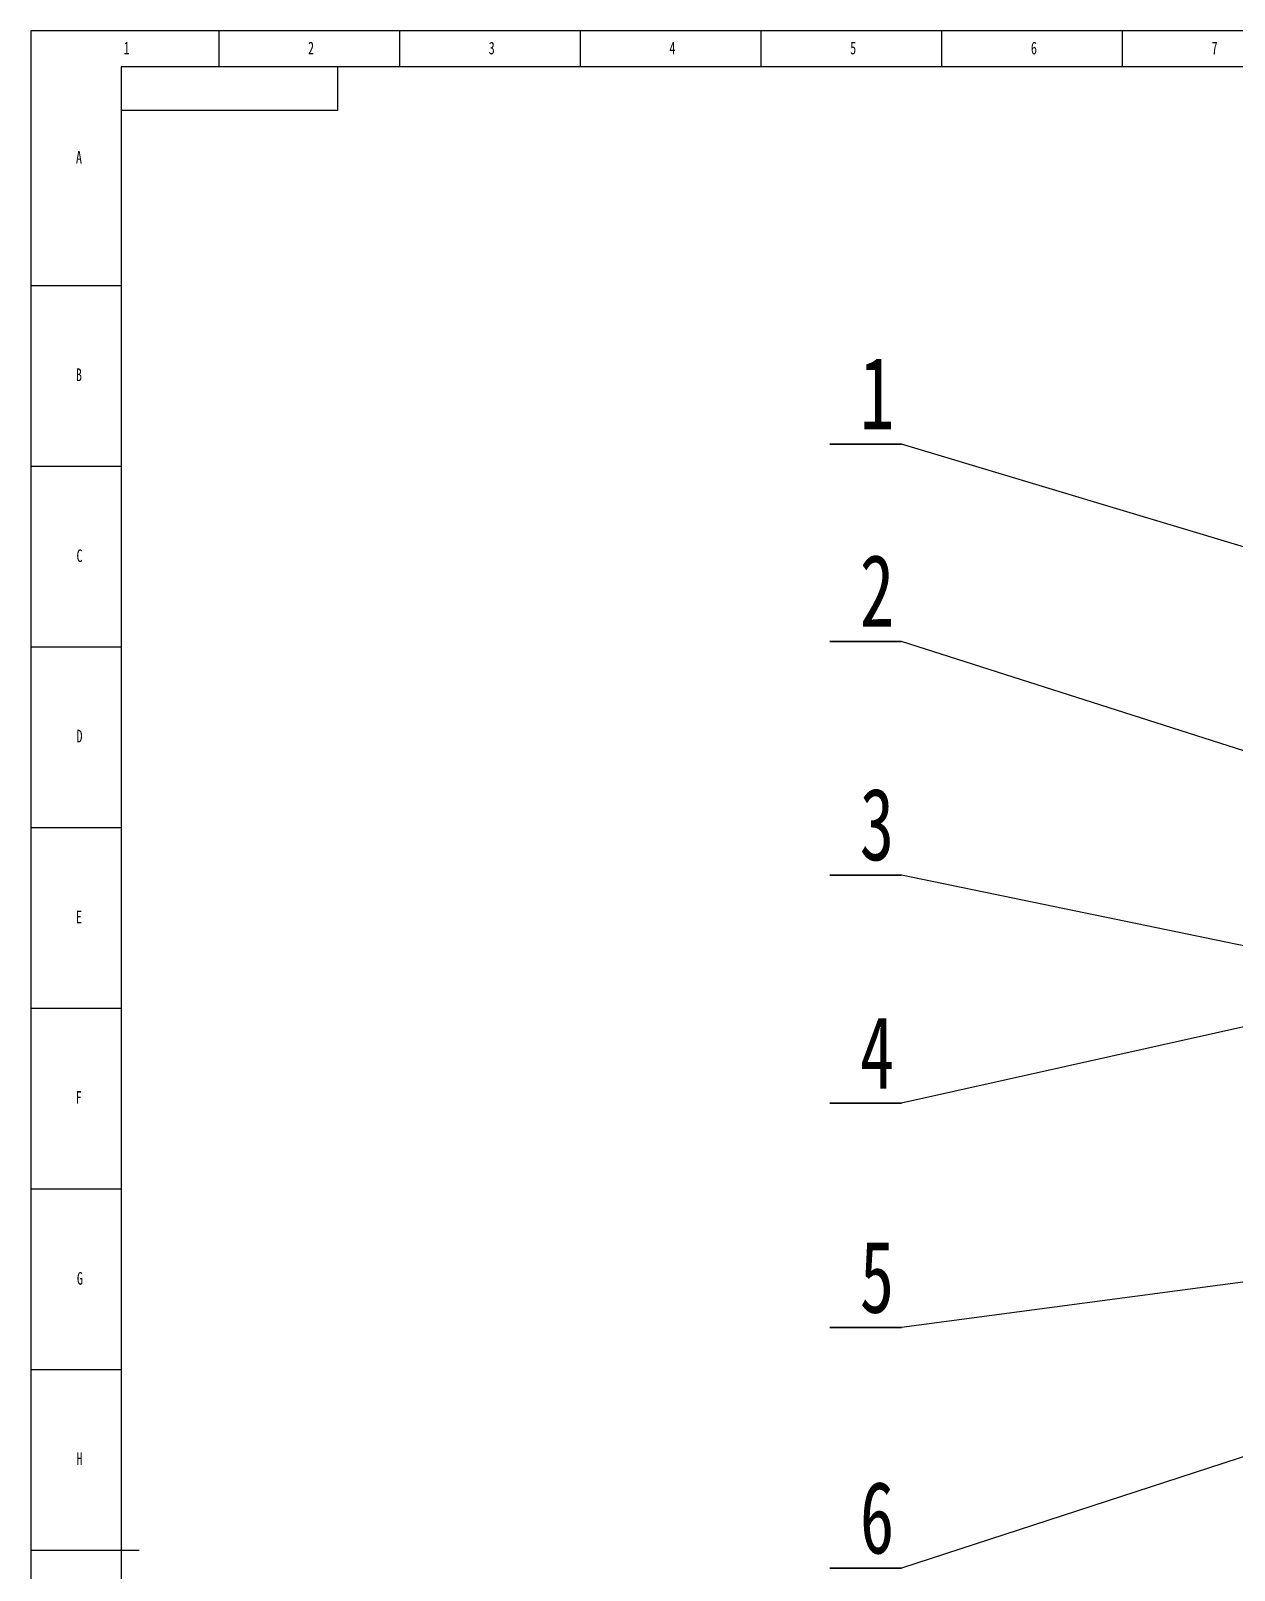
# Model space of a CAD drawing. Header units: millimetres. Extents: x 0 to 1189, y 0 to 841.
# Drawn here: x 0 to 333, y 415 to 841 of the extents above; entities that cross this region are included whole.
import ezdxf

# ---------------------------------------------------------------- set-up
doc = ezdxf.new("R2010")
doc.units = ezdxf.units.MM
doc.layers.add('10', color=7, linetype='Continuous')
doc.layers.add('5', color=7, linetype='Continuous')
doc.styles.add('SLDTEXTSTYLE5', font='TXT', dxfattribs={"width": 0.7})
doc.dimstyles.new('SLDDIMSTYLE0', dxfattribs={"dimtxt": 0.18, "dimasz": 1.016, "dimexe": 0, "dimexo": 0.0625, "dimgap": 0, "dimtad": 0, "dimtih": 1, "dimtoh": 1, "dimdec": 0, "dimrnd": 1e-09, "dimzin": 0, "dimdsep": 46, "dimtxsty": 'Standard', "dimblk1": 'DOT', "dimblk2": 'DOT', "dimsah": 1, "dimcen": 0.09, "dimadec": 0, "dimazin": 0, "dimtfac": 1.016, "dimtdec": 0, "dimtofl": 0, "dimtmove": 0, "dimatfit": 3, "dimldrblk": 'DOT', "dimfxl": 0, "dimfrac": 2, "dimtolj": 1, "dimtzin": 0, "dimarcsym": 0})

# ---------------------------------------------------------------- blocks, each defined once
blk = doc.blocks.new('SW_NOTE_0')
at = {"layer": '10', "color": 0}
for p, q in [((-19.78, 0), (0, 0)), ((0, 0), (-19.78, 0)), ((-19.78, 0), (0, 0)), ((0, 0), (-19.78, 0)), ((-19.78, 0), (0, 0)), ((0, 0), (-19.78, 0))]:
    blk.add_line(p, q, dxfattribs=at)
at = {"layer": '10', "color": 0, "insert": (-6.78, 24.07), "char_height": 20, "attachment_point": 2, "style": 'SLDTEXTSTYLE5'}
blk.add_mtext('1', dxfattribs=at)
blk = doc.blocks.new('_Dot')
at = {"color": 0, "linetype": 'ByBlock', "lineweight": -2}
blk.add_line((-0.5, 0), (-1, 0), dxfattribs=at)
at = {"color": 0, "linetype": 'ByBlock', "const_width": 0.5}
blk.add_lwpolyline([(-0.25, 0, 1), (0.25, 0, 1)], format="xyb", close=True, dxfattribs=at)
blk = doc.blocks.new('SW_NOTE_0_1')
at = {"layer": '10', "color": 0}
for p, q in [((-19.78, 0), (0, 0)), ((0, 0), (-19.78, 0)), ((-19.78, 0), (0, 0)), ((0, 0), (-19.78, 0)), ((-19.78, 0), (0, 0)), ((0, 0), (-19.78, 0))]:
    blk.add_line(p, q, dxfattribs=at)
at = {"layer": '10', "color": 0, "insert": (-6.78, 24.07), "char_height": 20, "attachment_point": 2, "style": 'SLDTEXTSTYLE5'}
blk.add_mtext('2', dxfattribs=at)
blk = doc.blocks.new('SW_NOTE_0_2')
at = {"layer": '10', "color": 0}
for p, q in [((-19.78, 0), (0, 0)), ((0, 0), (-19.78, 0)), ((-19.78, 0), (0, 0)), ((0, 0), (-19.78, 0)), ((-19.78, 0), (0, 0)), ((0, 0), (-19.78, 0))]:
    blk.add_line(p, q, dxfattribs=at)
at = {"layer": '10', "color": 0, "insert": (-6.78, 24.07), "char_height": 20, "attachment_point": 2, "style": 'SLDTEXTSTYLE5'}
blk.add_mtext('3', dxfattribs=at)
blk = doc.blocks.new('SW_NOTE_0_3')
at = {"layer": '10', "color": 0}
for p, q in [((-19.78, 0), (0, 0)), ((0, 0), (-19.78, 0)), ((-19.78, 0), (0, 0)), ((0, 0), (-19.78, 0)), ((-19.78, 0), (0, 0)), ((0, 0), (-19.78, 0))]:
    blk.add_line(p, q, dxfattribs=at)
at = {"layer": '10', "color": 0, "insert": (-6.78, 24.07), "char_height": 20, "attachment_point": 2, "style": 'SLDTEXTSTYLE5'}
blk.add_mtext('4', dxfattribs=at)
blk = doc.blocks.new('SW_NOTE_0_4')
at = {"layer": '10', "color": 0}
for p, q in [((-19.78, 0), (0, 0)), ((0, 0), (-19.78, 0)), ((-19.78, 0), (0, 0)), ((0, 0), (-19.78, 0)), ((-19.78, 0), (0, 0)), ((0, 0), (-19.78, 0))]:
    blk.add_line(p, q, dxfattribs=at)
at = {"layer": '10', "color": 0, "insert": (-6.78, 24.07), "char_height": 20, "attachment_point": 2, "style": 'SLDTEXTSTYLE5'}
blk.add_mtext('5', dxfattribs=at)
blk = doc.blocks.new('SW_NOTE_0_5')
at = {"layer": '10', "color": 0}
for p, q in [((-19.78, 0), (0, 0)), ((0, 0), (-19.78, 0)), ((-19.78, 0), (0, 0)), ((0, 0), (-19.78, 0)), ((-19.78, 0), (0, 0)), ((0, 0), (-19.78, 0))]:
    blk.add_line(p, q, dxfattribs=at)
at = {"layer": '10', "color": 0, "insert": (-6.76, 24.07), "char_height": 20, "attachment_point": 2, "style": 'SLDTEXTSTYLE5'}
blk.add_mtext('6', dxfattribs=at)

msp = doc.modelspace()

# ---------------------------------------------------------------- linework, layer by layer
at = {"layer": '5', "color": 7}
for p, q in [((1189, 841), (0, 841)), ((0, 841), (0, 0))]:
    msp.add_line(p, q, dxfattribs=at)
at = {"layer": '5'}
for p, q in [((52, 841), (52, 831.05)), ((102, 841), (102, 831.05)), ((152, 841), (152, 831.05)), ((202, 841), (202, 831.05)), ((252, 841), (252, 831.05)), ((302, 841), (302, 831.05)), ((0, 770.5), (25, 770.5)), ((0, 720.5), (25, 720.5)), ((0, 670.5), (25, 670.5)), ((0, 620.5), (25, 620.5)), ((0, 570.5), (25, 570.5)), ((0, 520.5), (25, 520.5)), ((0, 470.5), (25, 470.5))]:
    msp.add_line(p, q, dxfattribs=at)
at = {"layer": '5', "color": 7, "lineweight": 25}
for p, q in [((1179, 831.05), (25, 831.05)), ((25, 831.05), (25, 10)), ((85, 819), (85, 831)), ((25, 819), (85, 819))]:
    msp.add_line(p, q, dxfattribs=at)
at = {"layer": '5', "lineweight": 25}
msp.add_line((0, 420.5), (30, 420.5), dxfattribs=at)

# ---------------------------------------------------------------- block references
at = {"layer": '10'}
for name, p in [('SW_NOTE_0', (240.91, 726.64)), ('SW_NOTE_0_1', (240.91, 672.01)), ('SW_NOTE_0_2', (240.91, 607.36)), ('SW_NOTE_0_3', (240.91, 544.19)), ('SW_NOTE_0_4', (240.91, 482.14)), ('SW_NOTE_0_5', (240.91, 415.52))]:
    msp.add_blockref(name, p, dxfattribs=at)

# ---------------------------------------------------------------- texts
at = {"layer": '10', "char_height": 3.5, "attachment_point": 2, "style": 'SLDTEXTSTYLE5'}
for s, insert in [('1', (26.54, 837.98)), ('2', (77.54, 837.98)), ('3', (127.54, 837.98)), ('4', (177.54, 837.98)), ('5', (227.54, 837.98)), ('6', (277.55, 837.98)), ('7', (327.55, 837.98)), ('A', (13.32, 807.73)), ('B', (13.32, 747.55)), ('C', (13.48, 697.48)), ('D', (13.48, 647.55)), ('E', (13.32, 597.48)), ('F', (13.28, 547.55)), ('G', (13.59, 497.48)), ('H', (13.48, 447.55))]:
    msp.add_mtext(s, dxfattribs=dict(at, insert=insert))

# ---------------------------------------------------------------- leaders
at = {"layer": '10'}
for points in [[(373.67, 686.72), (240.91, 726.64)], [(359.18, 634.23), (240.91, 672.01)], [(360.76, 582.56), (240.91, 607.36)], [(402.91, 580.4), (240.91, 544.19)], [(454.99, 510.67), (240.91, 482.14)], [(492.32, 481.76), (240.91, 344.81)], [(422.92, 474.92), (240.91, 415.52)], [(434.16, 432.97), (240.91, 275.71)]]:
    msp.add_leader(points, dimstyle='SLDDIMSTYLE0', dxfattribs=at)

doc.saveas('drawing.dxf')
